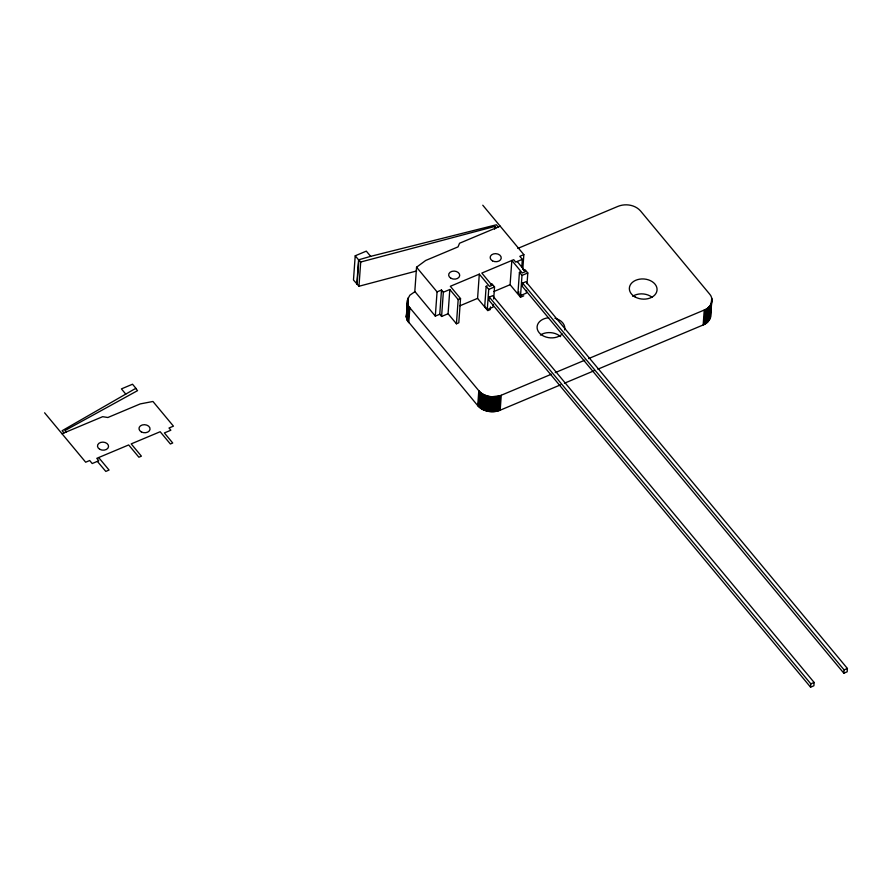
<?xml version="1.0" encoding="UTF-8"?>
<svg xmlns="http://www.w3.org/2000/svg" width="892" height="892" viewBox="0 0 892 892"><rect width="100%" height="100%" fill="white"/><g stroke="black" fill="none" stroke-linecap="round" stroke-linejoin="round"><path stroke-width="1.34" d="M498.137 227.036L496.409 224.784L370.648 256.35L366.311 251.131L355.217 255.792L353.477 280.021L358.974 286.254L416.653 270.956M356.845 284.08L358.584 259.84L355.217 255.792M357.101 284.002L358.84 259.773L360.702 262.014L358.974 286.254M560.566 384.842L500.189 410.197C492.752 413.197 483.185 411.792 477.733 405.637L407.354 320.54L406.317 316.716L407.588 299.478L409.829 295.219L415.059 291.572M406.384 317.485L407.8 298.72M406.529 318.266L407.454 300.247M406.317 316.716L407.198 310.182M407.689 303.403L408.079 297.984M406.741 319.035L408.123 301.329M407.008 319.793L407.599 303.347M407.354 320.54L408.079 304.874M407.767 321.276L408.425 305.622M408.235 321.99L408.837 306.357M408.77 322.681L409.841 307.762L409.305 307.071M500.2 226.178L459.558 243.237L458.042 246.883L425.685 260.475L416.553 267.21L414.813 291.45L435.318 316.114L439.756 314.252L441.495 290.012L437.058 291.874L435.318 316.114M443.335 292.23L449.813 289.51L448.085 313.75L441.596 316.47L443.335 292.23L441.495 290.012M482.773 205.216L523.849 254.633L519.824 256.316L522.333 259.338L515.71 262.103L513.714 259.695L481.825 273.075L492.027 285.351L489.507 286.399L479.305 274.134L450.337 286.299L460.54 298.575L458.8 322.804L456.436 323.796L458.176 299.556L449.813 289.51M490.477 306.893L490.288 309.591L487.768 310.639L477.577 298.374L479.305 274.134M487.222 285.864L486.162 286.31L484.713 306.458L487.277 309.546L493.098 307.093L493.298 304.406M477.733 405.637L478.803 390.718L409.841 307.762M478.324 406.306L479.394 391.387L478.803 390.718M478.982 406.942L480.041 392.023L479.394 391.387M479.684 407.555L480.755 392.636L480.041 392.023M487.277 309.546L488.727 289.387L486.162 286.31M480.431 408.123L481.502 393.205L480.755 392.636M481.234 408.659L482.304 393.751L481.502 393.205M489.318 297.081L489.084 300.414L810.572 687.174L813.894 685.781L814.128 682.447L492.64 295.687L489.318 297.081L810.806 683.841L810.572 687.174M494.67 229.144L494.859 226.445L360.702 262.014M482.081 409.16L483.152 394.253L482.304 393.751M482.973 409.629L484.044 394.71L483.152 394.253M483.899 410.041L484.969 395.134L484.044 394.71M484.858 410.42L485.928 395.502L484.969 395.134M485.839 410.755L486.909 395.836L485.928 395.502M493.677 299.032L494.547 286.945L491.983 283.868L490.466 284.503M486.854 411.034L487.924 396.115L486.909 395.836M487.879 411.268L488.95 396.349L487.924 396.115M488.928 411.457L489.998 396.539L488.95 396.349M489.987 411.591L491.057 396.672L489.998 396.539M491.046 411.68L492.116 396.762L500.334 395.635L551.367 374.239M492.116 411.714L493.187 396.795M493.187 411.703L494.257 396.784M494.246 411.636L495.305 396.717M495.283 411.513L496.353 396.594M496.32 411.346L497.39 396.427M497.323 411.134L498.394 396.215M498.316 410.866L499.386 395.948M499.275 410.554L500.334 395.635M500.189 410.197L501.259 395.279M523.749 295.854L520.493 297.214L510.101 284.715L511.841 260.475L522.233 272.974L525.488 271.614L517.193 261.501M526.559 290.435L526.369 293.122L520.549 295.575L517.984 292.487L519.434 272.339L520.482 271.893M521.764 267.422L522.333 259.338M520.549 295.575L521.998 275.416L519.434 272.339M520.493 297.214L520.694 294.527M522.79 269.44L523.849 254.633M522.589 283.11L522.355 286.443L843.843 673.204L847.166 671.81L847.4 668.476L525.912 281.716L522.589 283.11L844.077 669.87L843.843 673.204M527.038 283.723L527.808 272.974L525.254 269.897L523.738 270.532M597.83 369.199L703.164 324.967L704.234 310.048C710.835 308.041 714.637 299.233 709.452 293.869L640.489 210.902C635.037 204.747 625.47 203.343 618.033 206.342L517.828 248.422M703.164 324.967L704.056 324.565L705.115 309.647M704.056 324.565L704.892 324.119L705.962 309.201M704.892 324.119L705.695 323.629L706.765 308.71M705.695 323.629L706.453 323.105L707.523 308.186M706.453 323.105L707.155 322.547L708.226 307.628M707.155 322.547L707.802 321.945L708.872 307.038M707.802 321.945L709.463 306.413M708.393 321.321L709.999 305.755M708.928 320.674L710.467 305.075M709.396 319.983L710.879 304.362M710.511 311.063L710.812 307.004M709.809 319.28L711.214 303.637M711.403 302.343L711.693 298.274M710.155 318.555L711.838 299.054M710.422 317.82L711.905 299.835M710.634 317.061L710.422 312.423M407.008 312.902L407.343 312.178M44.6 412.795L85.677 462.212L89.691 460.517L92.199 463.539L98.8 460.751L96.793 458.332L128.682 444.941L138.884 457.217L141.393 456.158L131.202 443.893L160.17 431.728L170.372 443.993L172.725 443.001L164.373 432.943L170.851 430.223L169.012 428.015L173.449 426.153L152.945 401.478L140.234 403.909L107.876 417.501L102.647 416.687L62.016 433.746M458.176 299.556L460.54 298.575M488.727 289.387L494.547 286.945M521.998 275.416L527.808 272.974M459.938 305.778L477.577 298.374M493.845 291.539L510.101 284.715M517.984 292.487L519.044 292.041M555.214 372.622L584.762 360.212M588.62 358.595L704.234 310.048M564.424 383.226L593.972 370.816M810.806 683.841L814.128 682.447M844.077 669.87L847.4 668.476M358.584 259.84L370.648 256.35M491.057 396.672L492.116 396.762M97.351 461.376L105.814 471.422L109.058 470.051L98.666 457.551M64.079 432.888L62.128 430.725L135.896 388.276L132.518 384.229L121.424 388.89L125.761 394.108M66.164 432.007L64.926 430.568L137.546 390.651L135.673 388.399M416.553 267.21L437.058 291.874M448.085 313.75L456.436 323.796M439.756 314.252L441.596 316.47M494.859 226.445L496.041 227.917M554.958 318.254A13.871 10.08 4.1 0 1 564.625 329.884M562.216 334.032A13.871 10.08 4.1 0 1 539.181 332.727A13.871 10.08 4.1 0 1 548.68 317.753M632.662 296.278A13.871 10.08 4.1 0 1 652.242 297.393M540.396 335.013A13.871 10.08 4.1 0 1 560.589 336.652M450.962 278.282A5.542 4.025 4.1 0 0 459.692 275.695A5.542 4.025 4.1 0 0 451.898 271.369A5.542 4.025 4.1 0 0 450.962 278.282M492.484 260.854A5.542 4.025 4.1 0 0 501.215 258.256A5.542 4.025 4.1 0 0 493.421 253.93A5.542 4.025 4.1 0 0 492.484 260.854M635.149 296.98A13.871 10.08 4.1 0 0 657.003 290.491A13.871 10.08 4.1 0 0 637.479 279.653A13.871 10.08 4.1 0 0 635.149 296.98M141.315 431.895A5.542 4.025 4.1 0 0 150.034 429.297A5.542 4.025 4.1 0 0 142.241 424.971A5.542 4.025 4.1 0 0 141.315 431.895M99.793 449.323A5.542 4.025 4.1 0 0 108.523 446.736A5.542 4.025 4.1 0 0 100.729 442.41A5.542 4.025 4.1 0 0 99.793 449.323"/></g></svg>
